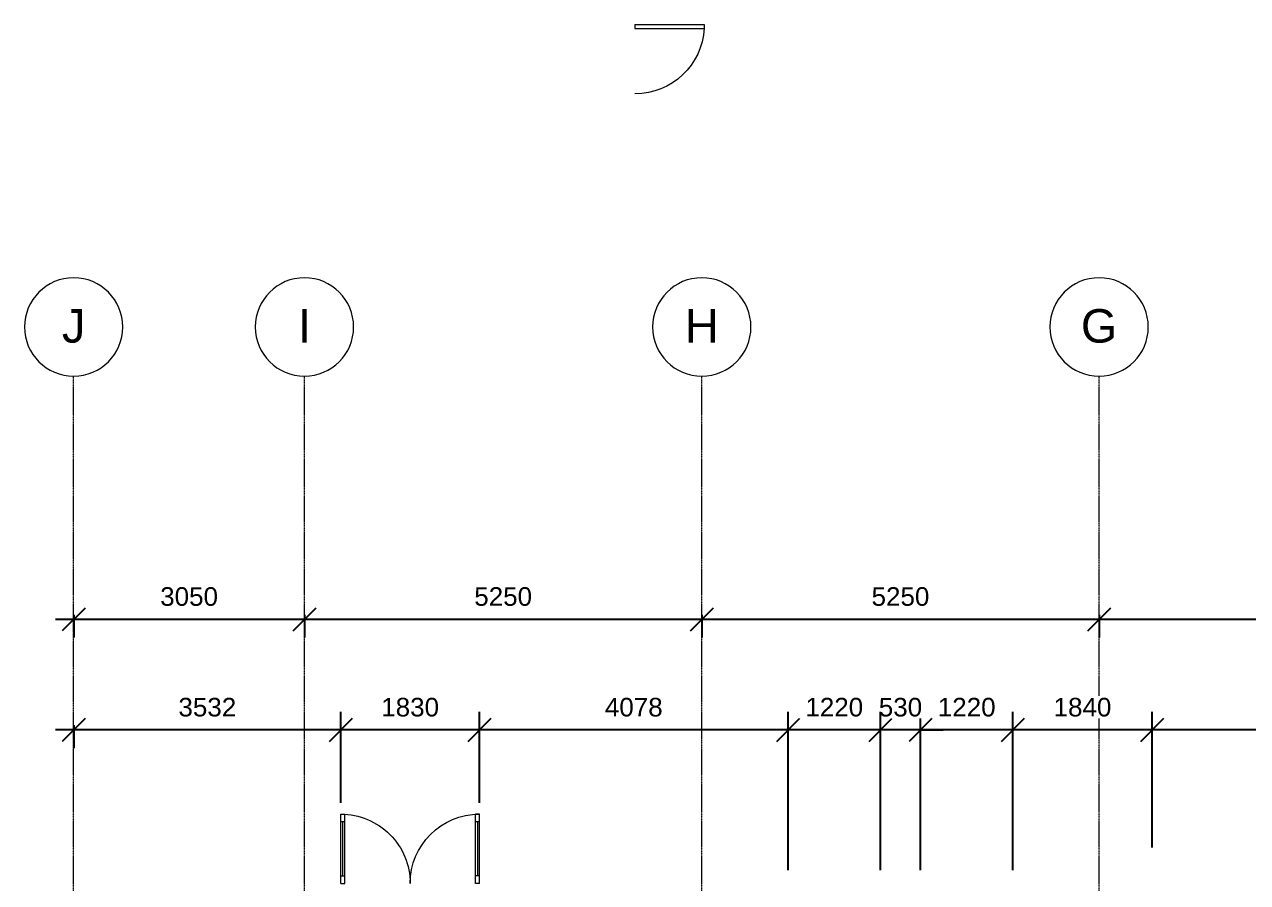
# Model space of a CAD drawing. Header units: millimetres. Extents: x -45493 to 8201, y -4031 to 23928.
# Drawn here: x -41472 to -25311, y 12592 to 23928 of the extents above; entities that cross this region are included whole.
import ezdxf

# ---------------------------------------------------------------- set-up
doc = ezdxf.new("R2010")
doc.units = ezdxf.units.MM
doc.linetypes.add('Grid Line', pattern=[22.225, 12.7, -3.175, 3.175, -3.175])
for name, color, linetype, lineweight in [('A-ANNO-DIMS', 10, 'Continuous', 9), ('A-DOOR', 31, 'Continuous', 9), ('A-DOOR-GLAZ', 31, 'Continuous', 18), ('S-GRID', 1, 'Continuous', 9), ('S-GRID-IDEN', 1, 'Continuous', 9)]:
    doc.layers.add(name, color=color, linetype=linetype, lineweight=lineweight)
doc.styles.add('Arial', font='Arial.ttf', dxfattribs={"height": 245.883234})
doc.styles.add('Arial_1', font='Arial.ttf', dxfattribs={"height": 442.58982})
doc.dimstyles.new('Diagonal_-_2_5mm_Arial', dxfattribs={"dimscale": 304.8, "dimtxt": 250, "dimasz": 0.984252, "dimexe": 0.787402, "dimexo": 0.492126, "dimgap": 0.574147, "dimtad": 1, "dimdec": 0, "dimzin": 0, "dimdsep": 46, "dimtxsty": 'Arial', "dimblk1": 'OBLIQUE', "dimblk2": 'OBLIQUE', "dimsah": 1, "dimcen": 0.09, "dimdle": 0.787402, "dimazin": 0, "dimtfac": 1, "dimtdec": 4, "dimtix": 1, "dimtmove": 0, "dimatfit": 3, "dimfxl": 1, "dimtvp": 1, "dimtfill": 1, "dimtolj": 1, "dimtzin": 0, "dimarcsym": 2})

# ---------------------------------------------------------------- blocks, each defined once
blk = doc.blocks.new('M_Double-Glass 1 - 1830 x 2134mm-145522-1st Floor Dimensioned Plan')
at = {"layer": 'A-DOOR', "lineweight": 18}
for p, q in [((-916, 992), (-916, 1094)), ((-916, 1094), (-864, 1094)), ((-916, 992), (-864, 992)), ((-864, 992), (-864, 1094)), ((864, 992), (864, 1094)), ((915, 1094), (864, 1094)), ((864, 992), (915, 992)), ((915, 992), (915, 1094)), ((-916, 281), (-864, 281)), ((-916, 179), (-916, 281)), ((-916, 179), (-864, 179)), ((-864, 179), (-864, 281)), ((915, 281), (864, 281)), ((864, 179), (864, 281)), ((915, 179), (864, 179)), ((915, 179), (915, 281))]:
    blk.add_line(p, q, dxfattribs=at)
at = {"layer": 'A-DOOR'}
for p, q in [((-916, 281), (-916, 992)), ((-864, 281), (-864, 992)), ((864, 281), (864, 992)), ((915, 281), (915, 992))]:
    blk.add_line(p, q, dxfattribs=at)
for centre, radius, start, end in [((-916, 179), 916, 360, 90), ((915, 179), 915, 90, 180.0424)]:
    blk.add_arc(centre, radius, start, end, dxfattribs=at)
at = {"layer": 'A-DOOR-GLAZ'}
for p, q in [((-890, 992), (-890, 281)), ((890, 281), (890, 992))]:
    blk.add_line(p, q, dxfattribs=at)
blk = doc.blocks.new('Grid - M_Grid Head - Circle-24584-1st Floor Dimensioned Plan')
at = {"layer": 'S-GRID-IDEN'}
blk.add_circle((0, 0), 6.5, dxfattribs=at)
blk = doc.blocks.new('_Oblique')
at = {"color": 0, "linetype": 'ByBlock', "lineweight": -2}
blk.add_line((-0.5, -0.5), (0.5, 0.5), dxfattribs=at)
blk = doc.blocks.new('DIMBLOCK6-1st Floor Dimensioned Plan')
at = {"layer": 'A-ANNO-DIMS', "color": 0, "lineweight": -2, "transparency": 16777216}
for p, q in [((-21782, 16068), (-27512, 16068)), ((-27272, 16130), (-27272, 15828)), ((-22022, 16130), (-22022, 15828))]:
    blk.add_line(p, q, dxfattribs=at)
at = {"layer": 'Defpoints', "color": 0, "transparency": 16777216}
for p in [(-27272, 16280), (-22022, 16280), (-27272, 16068)]:
    blk.add_point(p, dxfattribs=at)
at = {"layer": 'A-ANNO-DIMS', "color": 0, "lineweight": -2, "transparency": 16777216, "xscale": 299.9999999999999, "yscale": 299.9999999999999, "zscale": 299.9999999999999, "rotation": 180}
blk.add_blockref('_Oblique', (-27272, 16068), dxfattribs=at)
at = {"layer": 'A-ANNO-DIMS', "color": 0, "lineweight": -2, "transparency": 16777216, "xscale": 299.9999999999999, "yscale": 299.9999999999999, "zscale": 299.9999999999999}
blk.add_blockref('_Oblique', (-22022, 16068), dxfattribs=at)
at = {"layer": 'A-ANNO-DIMS', "color": 0, "transparency": 16777216, "insert": (-24647, 16369), "char_height": 245.9, "width": 904.62, "attachment_point": 5, "style": 'Arial', "bg_fill": 3, "box_fill_scale": 1.1, "bg_fill_color": 256, "bg_fill_true_color": 13158600, "bg_fill_transparency": 0}
blk.add_mtext('\\A1;5250', dxfattribs=at)
blk = doc.blocks.new('DIMBLOCK7-1st Floor Dimensioned Plan')
at = {"layer": 'A-ANNO-DIMS', "color": 0, "lineweight": -2, "transparency": 16777216}
for p, q in [((-27032, 16068), (-32762, 16068)), ((-32522, 16130), (-32522, 15828)), ((-27272, 16130), (-27272, 15828))]:
    blk.add_line(p, q, dxfattribs=at)
at = {"layer": 'Defpoints', "color": 0, "transparency": 16777216}
for p in [(-32522, 16280), (-27272, 16280), (-32522, 16068)]:
    blk.add_point(p, dxfattribs=at)
at = {"layer": 'A-ANNO-DIMS', "color": 0, "lineweight": -2, "transparency": 16777216, "xscale": 299.9999999999999, "yscale": 299.9999999999999, "zscale": 299.9999999999999, "rotation": 180}
blk.add_blockref('_Oblique', (-32522, 16068), dxfattribs=at)
at = {"layer": 'A-ANNO-DIMS', "color": 0, "lineweight": -2, "transparency": 16777216, "xscale": 299.9999999999999, "yscale": 299.9999999999999, "zscale": 299.9999999999999}
blk.add_blockref('_Oblique', (-27272, 16068), dxfattribs=at)
at = {"layer": 'A-ANNO-DIMS', "color": 0, "transparency": 16777216, "insert": (-29897, 16369), "char_height": 245.9, "width": 904.62, "attachment_point": 5, "style": 'Arial', "bg_fill": 3, "box_fill_scale": 1.1, "bg_fill_color": 256, "bg_fill_true_color": 13158600, "bg_fill_transparency": 0}
blk.add_mtext('\\A1;5250', dxfattribs=at)
blk = doc.blocks.new('DIMBLOCK8-1st Floor Dimensioned Plan')
at = {"layer": 'A-ANNO-DIMS', "color": 0, "lineweight": -2, "transparency": 16777216}
for p, q in [((-32282, 16068), (-38012, 16068)), ((-37772, 16130), (-37772, 15828)), ((-32522, 16130), (-32522, 15828))]:
    blk.add_line(p, q, dxfattribs=at)
at = {"layer": 'Defpoints', "color": 0, "transparency": 16777216}
for p in [(-37772, 16280), (-32522, 16280), (-37772, 16068)]:
    blk.add_point(p, dxfattribs=at)
at = {"layer": 'A-ANNO-DIMS', "color": 0, "lineweight": -2, "transparency": 16777216, "xscale": 299.9999999999999, "yscale": 299.9999999999999, "zscale": 299.9999999999999, "rotation": 180}
blk.add_blockref('_Oblique', (-37772, 16068), dxfattribs=at)
at = {"layer": 'A-ANNO-DIMS', "color": 0, "lineweight": -2, "transparency": 16777216, "xscale": 299.9999999999999, "yscale": 299.9999999999999, "zscale": 299.9999999999999}
blk.add_blockref('_Oblique', (-32522, 16068), dxfattribs=at)
at = {"layer": 'A-ANNO-DIMS', "color": 0, "transparency": 16777216, "insert": (-35147, 16369), "char_height": 245.9, "width": 904.62, "attachment_point": 5, "style": 'Arial', "bg_fill": 3, "box_fill_scale": 1.1, "bg_fill_color": 256, "bg_fill_true_color": 13158600, "bg_fill_transparency": 0}
blk.add_mtext('\\A1;5250', dxfattribs=at)
blk = doc.blocks.new('DIMBLOCK9-1st Floor Dimensioned Plan')
at = {"layer": 'A-ANNO-DIMS', "color": 0, "lineweight": -2, "transparency": 16777216}
for p, q in [((-37532, 16068), (-41062, 16068)), ((-40822, 16130), (-40822, 15828)), ((-37772, 16130), (-37772, 15828))]:
    blk.add_line(p, q, dxfattribs=at)
at = {"layer": 'Defpoints', "color": 0, "transparency": 16777216}
for p in [(-40822, 16280), (-37772, 16280), (-40822, 16068)]:
    blk.add_point(p, dxfattribs=at)
at = {"layer": 'A-ANNO-DIMS', "color": 0, "lineweight": -2, "transparency": 16777216, "xscale": 299.9999999999999, "yscale": 299.9999999999999, "zscale": 299.9999999999999, "rotation": 180}
blk.add_blockref('_Oblique', (-40822, 16068), dxfattribs=at)
at = {"layer": 'A-ANNO-DIMS', "color": 0, "lineweight": -2, "transparency": 16777216, "xscale": 299.9999999999999, "yscale": 299.9999999999999, "zscale": 299.9999999999999}
blk.add_blockref('_Oblique', (-37772, 16068), dxfattribs=at)
at = {"layer": 'A-ANNO-DIMS', "color": 0, "transparency": 16777216, "insert": (-39297, 16369), "char_height": 245.9, "width": 904.62, "attachment_point": 5, "style": 'Arial', "bg_fill": 3, "box_fill_scale": 1.1, "bg_fill_color": 256, "bg_fill_true_color": 13158600, "bg_fill_transparency": 0}
blk.add_mtext('\\A1;3050', dxfattribs=at)
blk = doc.blocks.new('DIMBLOCK25-1st Floor Dimensioned Plan')
at = {"layer": 'A-ANNO-DIMS', "color": 0, "lineweight": -2, "transparency": 16777216}
for p, q in [((-26572, 13053), (-26572, 14847)), ((-22722, 13053), (-22722, 14847)), ((-22482, 14607), (-26812, 14607))]:
    blk.add_line(p, q, dxfattribs=at)
at = {"layer": 'Defpoints', "color": 0, "transparency": 16777216}
for p in [(-26572, 14607), (-26572, 12903), (-22722, 12903)]:
    blk.add_point(p, dxfattribs=at)
at = {"layer": 'A-ANNO-DIMS', "color": 0, "lineweight": -2, "transparency": 16777216, "xscale": 299.9999999999999, "yscale": 299.9999999999999, "zscale": 299.9999999999999, "rotation": 180}
blk.add_blockref('_Oblique', (-26572, 14607), dxfattribs=at)
at = {"layer": 'A-ANNO-DIMS', "color": 0, "lineweight": -2, "transparency": 16777216, "xscale": 299.9999999999999, "yscale": 299.9999999999999, "zscale": 299.9999999999999}
blk.add_blockref('_Oblique', (-22722, 14607), dxfattribs=at)
at = {"layer": 'A-ANNO-DIMS', "color": 0, "transparency": 16777216, "insert": (-24647, 14907), "char_height": 245.9, "width": 904.62, "attachment_point": 5, "style": 'Arial', "bg_fill": 3, "box_fill_scale": 1.1, "bg_fill_color": 256, "bg_fill_true_color": 13158600, "bg_fill_transparency": 0}
blk.add_mtext('\\A1;3850', dxfattribs=at)
blk = doc.blocks.new('DIMBLOCK26-1st Floor Dimensioned Plan')
at = {"layer": 'A-ANNO-DIMS', "color": 0, "lineweight": -2, "transparency": 16777216}
for p, q in [((-28412, 12754), (-28412, 14847)), ((-26572, 13053), (-26572, 14847)), ((-26332, 14607), (-28652, 14607))]:
    blk.add_line(p, q, dxfattribs=at)
at = {"layer": 'Defpoints', "color": 0, "transparency": 16777216}
for p in [(-28412, 14607), (-26572, 12903), (-28412, 12604)]:
    blk.add_point(p, dxfattribs=at)
at = {"layer": 'A-ANNO-DIMS', "color": 0, "lineweight": -2, "transparency": 16777216, "xscale": 299.9999999999999, "yscale": 299.9999999999999, "zscale": 299.9999999999999, "rotation": 180}
blk.add_blockref('_Oblique', (-28412, 14607), dxfattribs=at)
at = {"layer": 'A-ANNO-DIMS', "color": 0, "lineweight": -2, "transparency": 16777216, "xscale": 299.9999999999999, "yscale": 299.9999999999999, "zscale": 299.9999999999999}
blk.add_blockref('_Oblique', (-26572, 14607), dxfattribs=at)
at = {"layer": 'A-ANNO-DIMS', "color": 0, "transparency": 16777216, "insert": (-27492, 14907), "char_height": 245.9, "width": 904.62, "attachment_point": 5, "style": 'Arial', "bg_fill": 3, "box_fill_scale": 1.1, "bg_fill_color": 256, "bg_fill_true_color": 13158600, "bg_fill_transparency": 0}
blk.add_mtext('\\A1;1840', dxfattribs=at)
blk = doc.blocks.new('DIMBLOCK27-1st Floor Dimensioned Plan')
at = {"layer": 'A-ANNO-DIMS', "color": 0, "lineweight": -2, "transparency": 16777216}
for p, q in [((-29632, 12754), (-29632, 14847)), ((-28412, 12754), (-28412, 14847)), ((-28172, 14607), (-29872, 14607))]:
    blk.add_line(p, q, dxfattribs=at)
at = {"layer": 'Defpoints', "color": 0, "transparency": 16777216}
for p in [(-29632, 14607), (-29632, 12604), (-28412, 12604)]:
    blk.add_point(p, dxfattribs=at)
at = {"layer": 'A-ANNO-DIMS', "color": 0, "lineweight": -2, "transparency": 16777216, "xscale": 299.9999999999999, "yscale": 299.9999999999999, "zscale": 299.9999999999999, "rotation": 180}
blk.add_blockref('_Oblique', (-29632, 14607), dxfattribs=at)
at = {"layer": 'A-ANNO-DIMS', "color": 0, "lineweight": -2, "transparency": 16777216, "xscale": 299.9999999999999, "yscale": 299.9999999999999, "zscale": 299.9999999999999}
blk.add_blockref('_Oblique', (-28412, 14607), dxfattribs=at)
at = {"layer": 'A-ANNO-DIMS', "color": 0, "transparency": 16777216, "insert": (-29022, 14907), "char_height": 245.9, "width": 904.62, "attachment_point": 5, "style": 'Arial', "bg_fill": 3, "box_fill_scale": 1.1, "bg_fill_color": 256, "bg_fill_true_color": 13158600, "bg_fill_transparency": 0}
blk.add_mtext('\\A1;1220', dxfattribs=at)
blk = doc.blocks.new('DIMBLOCK28-1st Floor Dimensioned Plan')
at = {"layer": 'A-ANNO-DIMS', "color": 0, "lineweight": -2, "transparency": 16777216}
for p, q in [((-30162, 12754), (-30162, 14847)), ((-29632, 12754), (-29632, 14847)), ((-30162, 14607), (-30462, 14607)), ((-29632, 14607), (-30162, 14607)), ((-29632, 14607), (-29332, 14607))]:
    blk.add_line(p, q, dxfattribs=at)
at = {"layer": 'Defpoints', "color": 0, "transparency": 16777216}
for p in [(-30162, 14607), (-30162, 12604), (-29632, 12604)]:
    blk.add_point(p, dxfattribs=at)
at = {"layer": 'A-ANNO-DIMS', "color": 0, "lineweight": -2, "transparency": 16777216, "xscale": 299.9999999999999, "yscale": 299.9999999999999, "zscale": 299.9999999999999}
blk.add_blockref('_Oblique', (-30162, 14607), dxfattribs=at)
at = {"layer": 'A-ANNO-DIMS', "color": 0, "lineweight": -2, "transparency": 16777216, "xscale": 299.9999999999999, "yscale": 299.9999999999999, "zscale": 299.9999999999999, "rotation": 180}
blk.add_blockref('_Oblique', (-29632, 14607), dxfattribs=at)
at = {"layer": 'A-ANNO-DIMS', "color": 0, "transparency": 16777216, "insert": (-29897, 14907), "char_height": 245.9, "width": 678.46, "attachment_point": 5, "style": 'Arial', "bg_fill": 3, "box_fill_scale": 1.1, "bg_fill_color": 256, "bg_fill_true_color": 13158600, "bg_fill_transparency": 0}
blk.add_mtext('\\A1;530', dxfattribs=at)
blk = doc.blocks.new('DIMBLOCK29-1st Floor Dimensioned Plan')
at = {"layer": 'A-ANNO-DIMS', "color": 0, "lineweight": -2, "transparency": 16777216}
for p, q in [((-31382, 12754), (-31382, 14847)), ((-30162, 12754), (-30162, 14847)), ((-29922, 14607), (-31622, 14607))]:
    blk.add_line(p, q, dxfattribs=at)
at = {"layer": 'Defpoints', "color": 0, "transparency": 16777216}
for p in [(-31382, 14607), (-31382, 12604), (-30162, 12604)]:
    blk.add_point(p, dxfattribs=at)
at = {"layer": 'A-ANNO-DIMS', "color": 0, "lineweight": -2, "transparency": 16777216, "xscale": 299.9999999999999, "yscale": 299.9999999999999, "zscale": 299.9999999999999, "rotation": 180}
blk.add_blockref('_Oblique', (-31382, 14607), dxfattribs=at)
at = {"layer": 'A-ANNO-DIMS', "color": 0, "lineweight": -2, "transparency": 16777216, "xscale": 299.9999999999999, "yscale": 299.9999999999999, "zscale": 299.9999999999999}
blk.add_blockref('_Oblique', (-30162, 14607), dxfattribs=at)
at = {"layer": 'A-ANNO-DIMS', "color": 0, "transparency": 16777216, "insert": (-30772, 14907), "char_height": 245.9, "width": 904.62, "attachment_point": 5, "style": 'Arial', "bg_fill": 3, "box_fill_scale": 1.1, "bg_fill_color": 256, "bg_fill_true_color": 13158600, "bg_fill_transparency": 0}
blk.add_mtext('\\A1;1220', dxfattribs=at)
blk = doc.blocks.new('DIMBLOCK30-1st Floor Dimensioned Plan')
at = {"layer": 'A-ANNO-DIMS', "color": 0, "lineweight": -2, "transparency": 16777216}
for p, q in [((-35461, 13645), (-35461, 14847)), ((-31382, 12754), (-31382, 14847)), ((-31142, 14607), (-35701, 14607))]:
    blk.add_line(p, q, dxfattribs=at)
at = {"layer": 'Defpoints', "color": 0, "transparency": 16777216}
for p in [(-35461, 14607), (-35461, 13495), (-31382, 12604)]:
    blk.add_point(p, dxfattribs=at)
at = {"layer": 'A-ANNO-DIMS', "color": 0, "lineweight": -2, "transparency": 16777216, "xscale": 299.9999999999999, "yscale": 299.9999999999999, "zscale": 299.9999999999999, "rotation": 180}
blk.add_blockref('_Oblique', (-35461, 14607), dxfattribs=at)
at = {"layer": 'A-ANNO-DIMS', "color": 0, "lineweight": -2, "transparency": 16777216, "xscale": 299.9999999999999, "yscale": 299.9999999999999, "zscale": 299.9999999999999}
blk.add_blockref('_Oblique', (-31382, 14607), dxfattribs=at)
at = {"layer": 'A-ANNO-DIMS', "color": 0, "transparency": 16777216, "insert": (-33421, 14907), "char_height": 245.9, "width": 904.62, "attachment_point": 5, "style": 'Arial', "bg_fill": 3, "box_fill_scale": 1.1, "bg_fill_color": 256, "bg_fill_true_color": 13158600, "bg_fill_transparency": 0}
blk.add_mtext('\\A1;4078', dxfattribs=at)
blk = doc.blocks.new('DIMBLOCK31-1st Floor Dimensioned Plan')
at = {"layer": 'A-ANNO-DIMS', "color": 0, "lineweight": -2, "transparency": 16777216}
for p, q in [((-37291, 13645), (-37291, 14847)), ((-35461, 13645), (-35461, 14847)), ((-35221, 14607), (-37531, 14607))]:
    blk.add_line(p, q, dxfattribs=at)
at = {"layer": 'Defpoints', "color": 0, "transparency": 16777216}
for p in [(-37291, 14607), (-37291, 13495), (-35461, 13495)]:
    blk.add_point(p, dxfattribs=at)
at = {"layer": 'A-ANNO-DIMS', "color": 0, "lineweight": -2, "transparency": 16777216, "xscale": 299.9999999999999, "yscale": 299.9999999999999, "zscale": 299.9999999999999, "rotation": 180}
blk.add_blockref('_Oblique', (-37291, 14607), dxfattribs=at)
at = {"layer": 'A-ANNO-DIMS', "color": 0, "lineweight": -2, "transparency": 16777216, "xscale": 299.9999999999999, "yscale": 299.9999999999999, "zscale": 299.9999999999999}
blk.add_blockref('_Oblique', (-35461, 14607), dxfattribs=at)
at = {"layer": 'A-ANNO-DIMS', "color": 0, "transparency": 16777216, "insert": (-36376, 14907), "char_height": 245.9, "width": 904.62, "attachment_point": 5, "style": 'Arial', "bg_fill": 3, "box_fill_scale": 1.1, "bg_fill_color": 256, "bg_fill_true_color": 13158600, "bg_fill_transparency": 0}
blk.add_mtext('\\A1;1830', dxfattribs=at)
blk = doc.blocks.new('DIMBLOCK32-1st Floor Dimensioned Plan')
at = {"layer": 'A-ANNO-DIMS', "color": 0, "lineweight": -2, "transparency": 16777216}
for p, q in [((-37291, 13645), (-37291, 14847)), ((-37051, 14607), (-41062, 14607)), ((-40822, 14669), (-40822, 14367))]:
    blk.add_line(p, q, dxfattribs=at)
at = {"layer": 'Defpoints', "color": 0, "transparency": 16777216}
for p in [(-40822, 14819), (-40822, 14607), (-37291, 13495)]:
    blk.add_point(p, dxfattribs=at)
at = {"layer": 'A-ANNO-DIMS', "color": 0, "lineweight": -2, "transparency": 16777216, "xscale": 299.9999999999999, "yscale": 299.9999999999999, "zscale": 299.9999999999999, "rotation": 180}
blk.add_blockref('_Oblique', (-40822, 14607), dxfattribs=at)
at = {"layer": 'A-ANNO-DIMS', "color": 0, "lineweight": -2, "transparency": 16777216, "xscale": 299.9999999999999, "yscale": 299.9999999999999, "zscale": 299.9999999999999}
blk.add_blockref('_Oblique', (-37291, 14607), dxfattribs=at)
at = {"layer": 'A-ANNO-DIMS', "color": 0, "transparency": 16777216, "insert": (-39056, 14907), "char_height": 245.9, "width": 904.62, "attachment_point": 5, "style": 'Arial', "bg_fill": 3, "box_fill_scale": 1.1, "bg_fill_color": 256, "bg_fill_true_color": 13158600, "bg_fill_transparency": 0}
blk.add_mtext('\\A1;3532', dxfattribs=at)
blk = doc.blocks.new('M_Single-Flush - 0915 x 2032mm-145493-1st Floor Dimensioned Plan')
at = {"layer": 'A-DOOR', "lineweight": 18}
for p, q in [((406, 69), (406, 985)), ((458, 985), (406, 985)), ((458, 69), (458, 985)), ((458, 69), (406, 69))]:
    blk.add_line(p, q, dxfattribs=at)
at = {"layer": 'A-DOOR'}
blk.add_arc((458, 69), 917, 93.1893, 180, dxfattribs=at)

msp = doc.modelspace()

# ---------------------------------------------------------------- linework, layer by layer
at = {"layer": 'S-GRID', "linetype": 'Grid Line'}
for p, q in [((-40822.3, -4031.1), (-40822.3, 19281.6)), ((-37772.3, -4031.1), (-37772.3, 19281.6)), ((-32522.3, -4031.1), (-32522.3, 19281.6)), ((-27272.3, -4031.1), (-27272.3, 19281.6))]:
    msp.add_line(p, q, dxfattribs=at)

# ---------------------------------------------------------------- block references
at = {"layer": 'A-DOOR', "xscale": -1, "rotation": 270}
msp.add_blockref('M_Single-Flush - 0915 x 2032mm-145493-1st Floor Dimensioned Plan', (-33475.3, 23470.9), dxfattribs=at)
msp.add_blockref('M_Single-Flush - 0915 x 2032mm-145493-1st Floor Dimensioned Plan', (-33475.3, 23470.9), dxfattribs=at)
at = {"layer": 'A-DOOR', "xscale": -1}
msp.add_blockref('M_Double-Glass 1 - 1830 x 2134mm-145522-1st Floor Dimensioned Plan', (-36375.7, 12400.8), dxfattribs=at)
at = {"layer": 'S-GRID-IDEN', "xscale": -99.99999999999993, "yscale": 99.99999999999993, "zscale": 99.99999999999993}
for p in [(-40822.3, 19931.6), (-37772.3, 19931.6), (-32522.3, 19931.6), (-27272.3, 19931.6)]:
    msp.add_blockref('Grid - M_Grid Head - Circle-24584-1st Floor Dimensioned Plan', p, dxfattribs=at)

# ---------------------------------------------------------------- dimensions: what is measured, and where the dimension line sits
at = {"layer": 'A-ANNO-DIMS'}
dim = msp.add_linear_dim(base=(-26572.3, 14606.6), p1=(-22722.3, 12903.1), p2=(-26572.3, 12903.1), angle=180, dimstyle='Diagonal_-_2_5mm_Arial', override={"dimpost": '<>', "dimfxl": 3850}, dxfattribs=at)
dim.commit()
dim.dimension.update_dxf_attribs({"geometry": 'DIMBLOCK25-1st Floor Dimensioned Plan', "text_midpoint": (-24647.3, 14907.2)})

# ---------------------------------------------------------------- next in the draw order: texts
at = {"layer": 'S-GRID-IDEN', "char_height": 442.6, "attachment_point": 2, "line_spacing_factor": 0.938532, "style": 'Arial_1', "bg_fill": 3, "box_fill_scale": 1.25, "bg_fill_color": 0, "bg_fill_transparency": 0}
for s, insert, width in [('J', (-40822.2, 20167.4), 367.164), ('I', (-37772.2, 20167.4), 205.18), ('H', (-32522.2, 20167.4), 529.148), ('G', (-27272.2, 20167.4), 572.344)]:
    msp.add_mtext(s, dxfattribs=dict(at, insert=insert, width=width))

# ---------------------------------------------------------------- next in the draw order: dimensions: what is measured, and where the dimension line sits
at = {"layer": 'A-ANNO-DIMS'}
for base, p1, p2, override, picture, middle in [((-27272.3, 16068.2), (-22022.3, 16280.4), (-27272.3, 16280.4), {"dimpost": '<>', "dimfxl": 5250}, 'DIMBLOCK6-1st Floor Dimensioned Plan', (-24647.3, 16368.8)), ((-28412.3, 14606.6), (-26572.3, 12903.1), (-28412.3, 12604), {"dimpost": '<>', "dimfxl": 1864.149493}, 'DIMBLOCK26-1st Floor Dimensioned Plan', (-27492.3, 14907.1))]:
    dim = msp.add_linear_dim(base=base, p1=p1, p2=p2, angle=180, dimstyle='Diagonal_-_2_5mm_Arial', override=override, dxfattribs=at)
    dim.commit()
    dim.dimension.update_dxf_attribs({"geometry": picture, "text_midpoint": middle})

# ---------------------------------------------------------------- next in the draw order: dimensions: what is measured, and where the dimension line sits
for base, p1, p2, override, picture, middle in [((-32522.3, 16068.2), (-27272.3, 16280.4), (-32522.3, 16280.4), {"dimpost": '<>', "dimfxl": 5250}, 'DIMBLOCK7-1st Floor Dimensioned Plan', (-29897.3, 16368.8)), ((-29632.3, 14606.6), (-28412.3, 12604), (-29632.3, 12604), {"dimpost": '<>', "dimfxl": 1220}, 'DIMBLOCK27-1st Floor Dimensioned Plan', (-29022.3, 14907.1))]:
    dim = msp.add_linear_dim(base=base, p1=p1, p2=p2, angle=180, dimstyle='Diagonal_-_2_5mm_Arial', override=override, dxfattribs=at)
    dim.commit()
    dim.dimension.update_dxf_attribs({"geometry": picture, "text_midpoint": middle})

# ---------------------------------------------------------------- next in the draw order: dimensions: what is measured, and where the dimension line sits
for base, p1, p2, override, picture, middle in [((-37772.3, 16068.2), (-32522.3, 16280.4), (-37772.3, 16280.4), {"dimpost": '<>', "dimfxl": 5250}, 'DIMBLOCK8-1st Floor Dimensioned Plan', (-35147.3, 16368.8)), ((-30162.3, 14606.6), (-29632.3, 12604), (-30162.3, 12604), {"dimpost": '<>', "dimfxl": 530}, 'DIMBLOCK28-1st Floor Dimensioned Plan', (-29897.3, 14907.2))]:
    dim = msp.add_linear_dim(base=base, p1=p1, p2=p2, angle=180, dimstyle='Diagonal_-_2_5mm_Arial', override=override, dxfattribs=at)
    dim.commit()
    dim.dimension.update_dxf_attribs({"geometry": picture, "text_midpoint": middle})

# ---------------------------------------------------------------- next in the draw order: dimensions: what is measured, and where the dimension line sits
for base, p1, p2, override, picture, middle in [((-40822.3, 16068.2), (-37772.3, 16280.4), (-40822.3, 16280.4), {"dimpost": '<>', "dimfxl": 3050}, 'DIMBLOCK9-1st Floor Dimensioned Plan', (-39297.3, 16368.9)), ((-31382.3, 14606.6), (-30162.3, 12604), (-31382.3, 12604), {"dimpost": '<>', "dimfxl": 1220}, 'DIMBLOCK29-1st Floor Dimensioned Plan', (-30772.3, 14907.1))]:
    dim = msp.add_linear_dim(base=base, p1=p1, p2=p2, angle=180, dimstyle='Diagonal_-_2_5mm_Arial', override=override, dxfattribs=at)
    dim.commit()
    dim.dimension.update_dxf_attribs({"geometry": picture, "text_midpoint": middle})

# ---------------------------------------------------------------- next in the draw order: dimensions: what is measured, and where the dimension line sits
dim = msp.add_linear_dim(base=(-35460.7, 14606.6), p1=(-31382.3, 12604), p2=(-35460.7, 13495.1), angle=180, dimstyle='Diagonal_-_2_5mm_Arial', override={"dimpost": '<>', "dimfxl": 4174.579292}, dxfattribs=at)
dim.commit()
dim.dimension.update_dxf_attribs({"geometry": 'DIMBLOCK30-1st Floor Dimensioned Plan', "text_midpoint": (-33421.5, 14907.1)})

# ---------------------------------------------------------------- next in the draw order: dimensions: what is measured, and where the dimension line sits
dim = msp.add_linear_dim(base=(-37290.7, 14606.6), p1=(-35460.7, 13495.1), p2=(-37290.7, 13495.1), angle=180, dimstyle='Diagonal_-_2_5mm_Arial', override={"dimpost": '<>', "dimfxl": 1830}, dxfattribs=at)
dim.commit()
dim.dimension.update_dxf_attribs({"geometry": 'DIMBLOCK31-1st Floor Dimensioned Plan', "text_midpoint": (-36375.7, 14907.2)})

# ---------------------------------------------------------------- next in the draw order: dimensions: what is measured, and where the dimension line sits
dim = msp.add_linear_dim(base=(-40822.3, 14606.6), p1=(-37290.7, 13495.1), p2=(-40822.3, 14818.7), angle=180, dimstyle='Diagonal_-_2_5mm_Arial', override={"dimpost": '<>', "dimfxl": 3771.520386}, dxfattribs=at)
dim.commit()
dim.dimension.update_dxf_attribs({"geometry": 'DIMBLOCK32-1st Floor Dimensioned Plan', "text_midpoint": (-39056.5, 14907.2)})

doc.saveas('drawing.dxf')
